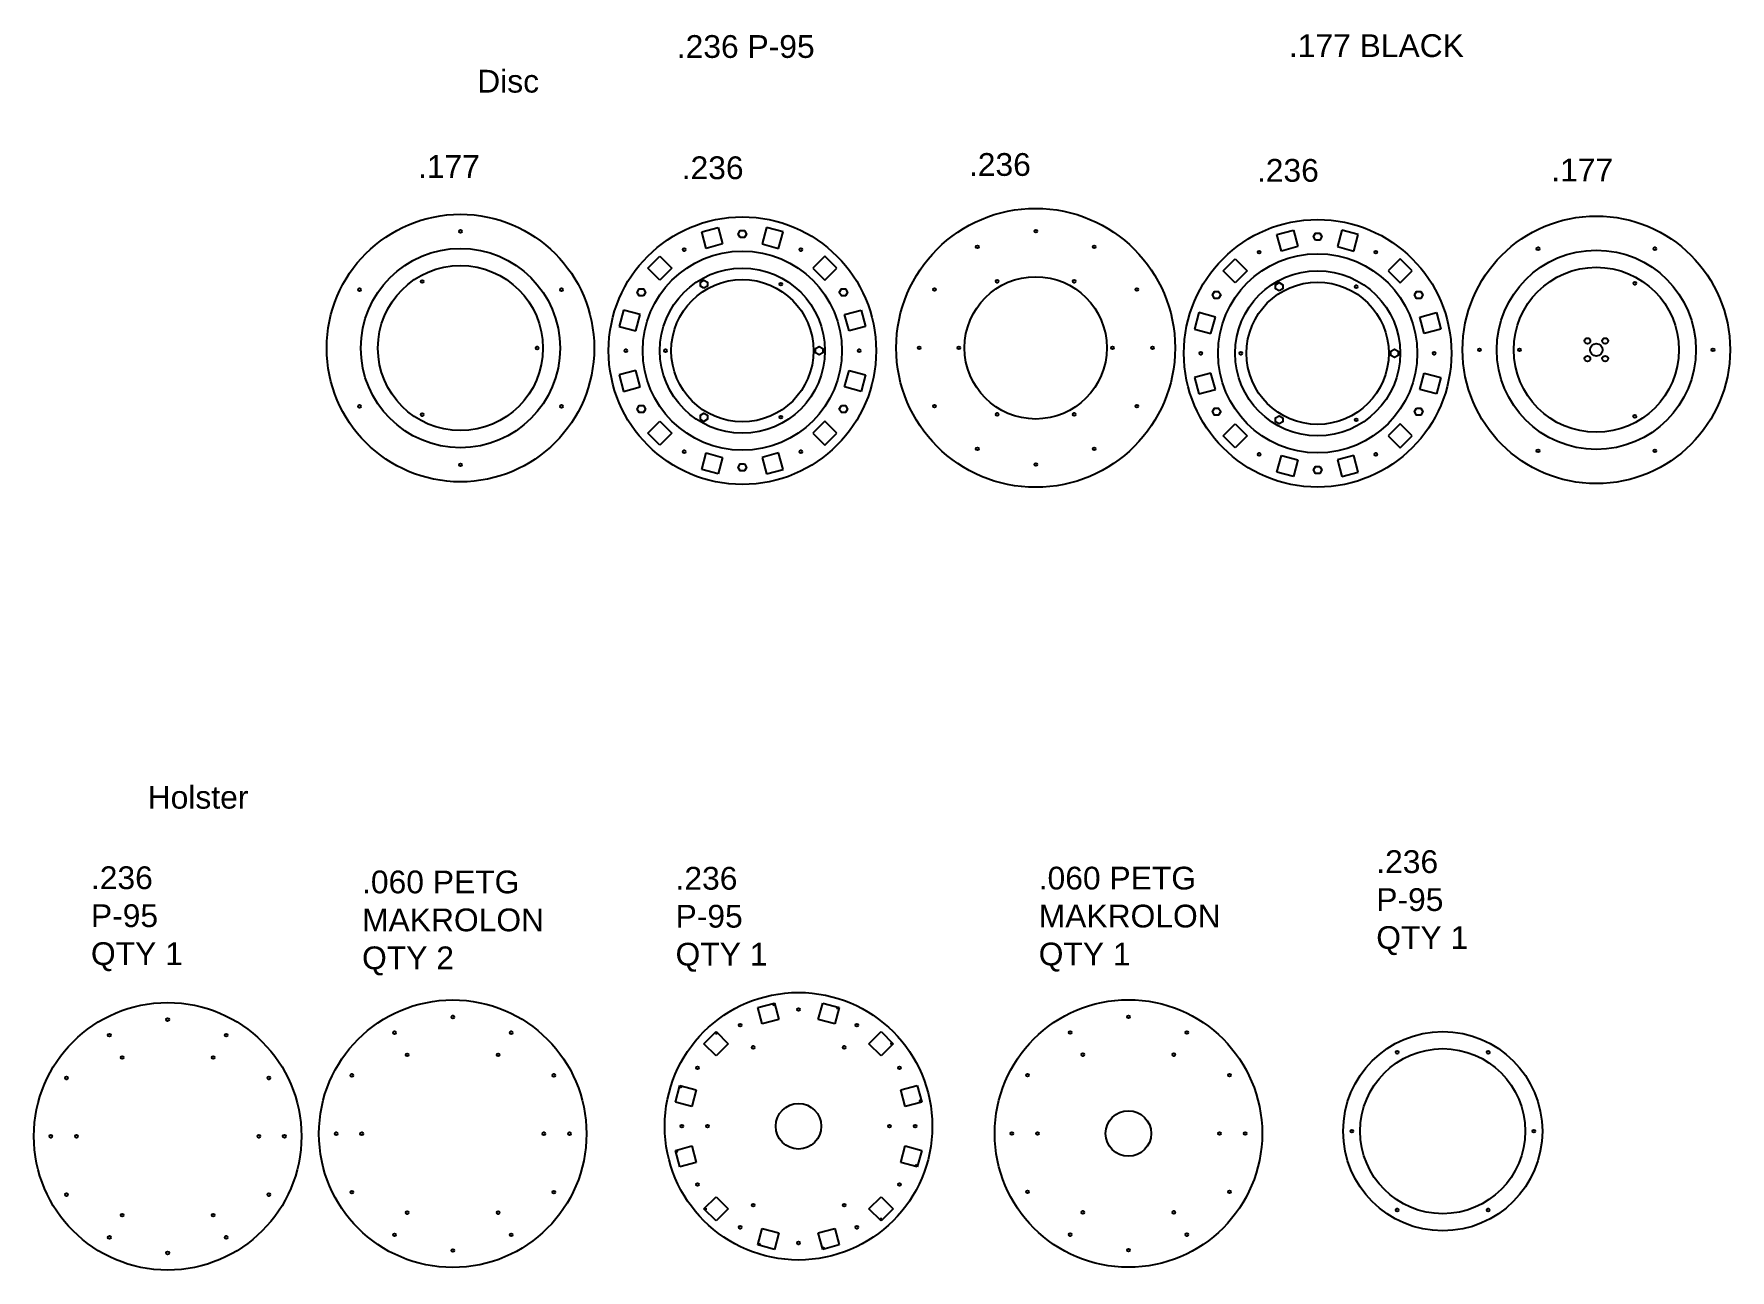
# Model space of a CAD drawing. Header units: inches. Extents: x -11.6 to 62.9, y -33.2 to 21.1.
import ezdxf

# ---------------------------------------------------------------- set-up
doc = ezdxf.new("R2010")
doc.units = ezdxf.units.IN
doc.header["$MEASUREMENT"] = 0
doc.styles.get("Standard").update_dxf_attribs({"font": 'arial.ttf'})

# ---------------------------------------------------------------- blocks, each defined once
blk = doc.blocks.new('*U1')
blk.add_circle((0, 0), 0.125)
blk = doc.blocks.new('*U2')
at = {"color": 0, "linetype": 'ByBlock', "lineweight": -2}
for p, rotation in [((56.7, 8.095), 180), ((56.15, 7.545), 270), ((57.25, 7.545), 90)]:
    blk.add_blockref('*U1', p, dxfattribs=dict(at, rotation=rotation))
blk.add_blockref('*U1', (56.7, 6.995), dxfattribs=at)

msp = doc.modelspace()

# ---------------------------------------------------------------- linework, layer by layer
for p, q in [((17.729, 12.382), (18.454, 12.576)), ((17.923, 11.658), (17.729, 12.382)), ((18.454, 12.576), (18.648, 11.852)), ((20.576, 12.576), (20.382, 11.852)), ((21.301, 12.382), (20.576, 12.576)), ((21.107, 11.658), (21.301, 12.382)), ((42.998, 12.268), (43.723, 12.462)), ((43.192, 11.544), (42.998, 12.268)), ((43.723, 12.462), (43.917, 11.738)), ((45.845, 12.462), (45.651, 11.738)), ((46.57, 12.268), (45.845, 12.462)), ((46.376, 11.544), (46.57, 12.268)), ((15.361, 10.79), (15.891, 11.321)), ((15.891, 11.321), (16.421, 10.79)), ((18.648, 11.852), (17.923, 11.658)), ((20.382, 11.852), (21.107, 11.658)), ((23.139, 11.321), (22.609, 10.79)), ((23.669, 10.79), (23.139, 11.321)), ((40.63, 10.676), (41.16, 11.207)), ((41.16, 11.207), (41.69, 10.676)), ((43.917, 11.738), (43.192, 11.544)), ((45.651, 11.738), (46.376, 11.544)), ((48.408, 11.207), (47.878, 10.676)), ((48.938, 10.676), (48.408, 11.207)), ((15.891, 10.26), (15.361, 10.79)), ((16.421, 10.79), (15.891, 10.26)), ((22.609, 10.79), (23.139, 10.26)), ((23.139, 10.26), (23.669, 10.79)), ((41.16, 10.146), (40.63, 10.676)), ((41.69, 10.676), (41.16, 10.146)), ((47.878, 10.676), (48.408, 10.146)), ((48.408, 10.146), (48.938, 10.676)), ((14.299, 8.952), (14.105, 8.228)), ((15.024, 8.758), (14.299, 8.952)), ((24.006, 8.758), (24.73, 8.952)), ((24.73, 8.952), (24.925, 8.228)), ((14.105, 8.228), (14.83, 8.034)), ((14.83, 8.034), (15.024, 8.758)), ((24.2, 8.034), (24.006, 8.758)), ((24.925, 8.228), (24.2, 8.034)), ((39.569, 8.838), (39.374, 8.114)), ((40.293, 8.644), (39.569, 8.838)), ((40.099, 7.92), (40.293, 8.644)), ((49.275, 8.644), (50, 8.838)), ((49.469, 7.92), (49.275, 8.644)), ((50, 8.838), (50.194, 8.114)), ((39.374, 8.114), (40.099, 7.92)), ((50.194, 8.114), (49.469, 7.92)), ((14.83, 6.299), (14.105, 6.105)), ((14.105, 6.105), (14.299, 5.381)), ((15.024, 5.575), (14.83, 6.299)), ((24.006, 5.575), (24.2, 6.299)), ((24.2, 6.299), (24.925, 6.105)), ((24.925, 6.105), (24.73, 5.381)), ((40.099, 6.185), (39.374, 5.991)), ((39.374, 5.991), (39.569, 5.267)), ((40.293, 5.461), (40.099, 6.185)), ((49.275, 5.461), (49.469, 6.185)), ((49.469, 6.185), (50.194, 5.991)), ((50.194, 5.991), (50, 5.267)), ((14.299, 5.381), (15.024, 5.575)), ((24.73, 5.381), (24.006, 5.575)), ((39.569, 5.267), (40.293, 5.461)), ((50, 5.267), (49.275, 5.461)), ((15.361, 3.542), (15.891, 4.073)), ((15.891, 4.073), (16.421, 3.542)), ((23.139, 4.073), (22.609, 3.542)), ((23.669, 3.542), (23.139, 4.073)), ((40.63, 3.429), (41.16, 3.959)), ((41.16, 3.959), (41.69, 3.429)), ((48.408, 3.959), (47.878, 3.429)), ((48.938, 3.429), (48.408, 3.959)), ((15.891, 3.012), (15.361, 3.542)), ((16.421, 3.542), (15.891, 3.012)), ((22.609, 3.542), (23.139, 3.012)), ((23.139, 3.012), (23.669, 3.542)), ((41.16, 2.898), (40.63, 3.429)), ((41.69, 3.429), (41.16, 2.898)), ((47.878, 3.429), (48.408, 2.898)), ((48.408, 2.898), (48.938, 3.429)), ((17.729, 1.951), (17.923, 2.675)), ((17.923, 2.675), (18.648, 2.481)), ((18.648, 2.481), (18.454, 1.757)), ((21.107, 2.675), (20.382, 2.481)), ((20.382, 2.481), (20.576, 1.757)), ((21.301, 1.951), (21.107, 2.675)), ((42.998, 1.837), (43.192, 2.561)), ((43.192, 2.561), (43.917, 2.367)), ((43.917, 2.367), (43.723, 1.643)), ((46.376, 2.561), (45.651, 2.367)), ((45.651, 2.367), (45.845, 1.643)), ((46.57, 1.837), (46.376, 2.561)), ((18.454, 1.757), (17.729, 1.951)), ((20.576, 1.757), (21.301, 1.951)), ((43.723, 1.643), (42.998, 1.837)), ((45.845, 1.643), (46.57, 1.837)), ((20.196, -21.679), (20.92, -21.485)), ((20.921, -21.485), (20.855, -21.6)), ((20.921, -21.485), (21.115, -22.209)), ((22.849, -22.209), (23.043, -21.485)), ((23.043, -21.485), (23.767, -21.679)), ((20.391, -22.404), (20.196, -21.679)), ((21.115, -22.209), (20.391, -22.404)), ((23.574, -22.404), (22.849, -22.209)), ((23.768, -21.679), (23.574, -22.404)), ((23.768, -21.679), (23.653, -21.745)), ((17.828, -23.271), (18.358, -22.741)), ((18.358, -22.74), (18.889, -23.271)), ((18.358, -22.74), (18.358, -22.873)), ((25.076, -23.271), (25.606, -22.74)), ((25.606, -22.74), (26.136, -23.27)), ((18.358, -23.801), (17.828, -23.271)), ((18.889, -23.271), (18.358, -23.801)), ((25.606, -23.801), (25.076, -23.271)), ((26.136, -23.271), (25.606, -23.801)), ((26.136, -23.271), (26.004, -23.271)), ((16.573, -25.833), (16.766, -25.11)), ((16.767, -25.109), (17.491, -25.303)), ((16.767, -25.109), (16.833, -25.224)), ((17.491, -25.303), (17.297, -26.027)), ((26.473, -25.303), (27.198, -25.109)), ((26.667, -26.027), (26.473, -25.303)), ((27.198, -25.109), (27.392, -25.832)), ((17.297, -26.027), (16.573, -25.833)), ((27.392, -25.833), (26.667, -26.027)), ((27.392, -25.833), (27.277, -25.767)), ((16.573, -27.956), (17.297, -27.762)), ((16.573, -27.956), (16.687, -28.022)), ((16.767, -28.68), (16.573, -27.957)), ((17.297, -27.762), (17.491, -28.486)), ((26.473, -28.486), (26.667, -27.762)), ((26.667, -27.762), (27.392, -27.956)), ((27.392, -27.956), (27.198, -28.679)), ((17.491, -28.486), (16.767, -28.68)), ((27.198, -28.68), (26.473, -28.486)), ((27.198, -28.68), (27.131, -28.566)), ((17.828, -30.519), (18.358, -29.988)), ((17.828, -30.519), (17.96, -30.519)), ((18.358, -31.049), (17.829, -30.519)), ((18.358, -29.988), (18.889, -30.519)), ((18.889, -30.519), (18.358, -31.049)), ((25.076, -30.519), (25.606, -29.988)), ((25.606, -31.049), (25.076, -30.519)), ((25.606, -29.988), (26.136, -30.519)), ((26.136, -30.519), (25.607, -31.048)), ((25.606, -31.049), (25.606, -30.916)), ((20.196, -32.11), (20.391, -31.386)), ((20.391, -31.386), (21.115, -31.58)), ((21.115, -31.58), (20.921, -32.304)), ((22.849, -31.58), (23.574, -31.386)), ((23.043, -32.304), (22.849, -31.58)), ((23.574, -31.386), (23.768, -32.11)), ((20.196, -32.11), (20.311, -32.044)), ((20.921, -32.304), (20.197, -32.11)), ((23.043, -32.304), (23.11, -32.189)), ((23.768, -32.11), (23.044, -32.304))]:
    msp.add_line(p, q)
for points in [[(19.425, 12.135), (19.335, 12.291), (19.425, 12.448), (19.605, 12.448), (19.695, 12.291), (19.605, 12.135)], [(44.694, 12.021), (44.604, 12.177), (44.694, 12.334), (44.874, 12.334), (44.964, 12.177), (44.874, 12.021)], [(15.167, 9.573), (14.986, 9.573), (14.896, 9.729), (14.986, 9.885), (15.167, 9.885), (15.257, 9.729)], [(17.827, 9.909), (17.671, 9.999), (17.671, 10.179), (17.827, 10.27), (17.984, 10.179), (17.984, 9.999)], [(23.773, 9.729), (23.863, 9.885), (24.044, 9.885), (24.134, 9.729), (24.044, 9.573), (23.863, 9.573)], [(40.436, 9.459), (40.255, 9.459), (40.165, 9.615), (40.255, 9.771), (40.436, 9.771), (40.526, 9.615)], [(43.097, 9.795), (42.94, 9.885), (42.94, 10.065), (43.097, 10.156), (43.253, 10.065), (43.253, 9.885)], [(49.042, 9.615), (49.132, 9.771), (49.313, 9.771), (49.403, 9.615), (49.313, 9.459), (49.132, 9.459)], [(22.734, 7.257), (22.89, 7.347), (23.046, 7.257), (23.046, 7.076), (22.89, 6.986), (22.734, 7.076)], [(48.003, 7.143), (48.159, 7.233), (48.315, 7.143), (48.315, 6.962), (48.159, 6.872), (48.003, 6.962)], [(15.257, 4.604), (15.167, 4.448), (14.986, 4.448), (14.896, 4.604), (14.986, 4.76), (15.167, 4.76)], [(23.863, 4.76), (24.044, 4.76), (24.134, 4.604), (24.044, 4.448), (23.863, 4.448), (23.773, 4.604)], [(40.526, 4.49), (40.436, 4.334), (40.255, 4.334), (40.165, 4.49), (40.255, 4.646), (40.436, 4.646)], [(49.132, 4.646), (49.313, 4.646), (49.403, 4.49), (49.313, 4.334), (49.132, 4.334), (49.042, 4.49)], [(17.984, 4.334), (17.984, 4.153), (17.827, 4.063), (17.671, 4.153), (17.671, 4.334), (17.827, 4.424)], [(43.253, 4.22), (43.253, 4.039), (43.097, 3.949), (42.94, 4.039), (42.94, 4.22), (43.097, 4.31)], [(19.605, 2.198), (19.695, 2.041), (19.605, 1.885), (19.425, 1.885), (19.335, 2.041), (19.425, 2.198)], [(44.874, 2.084), (44.964, 1.927), (44.874, 1.771), (44.694, 1.771), (44.604, 1.927), (44.694, 2.084)]]:
    msp.add_lwpolyline(points, close=True)
for centre, radius in [((32.399, 7.291), 6.125), ((7.131, 7.281), 5.875), ((19.515, 7.166), 5.875), ((44.784, 7.052), 5.875), ((57.026, 7.206), 5.875), ((7.131, 12.406), 0.0625), ((32.399, 12.416), 0.0625), ((7.131, 7.281), 4.375), ((19.515, 7.166), 4.375), ((16.952, 11.605), 0.0625), ((22.077, 11.605), 0.0625), ((29.836, 11.73), 0.0625), ((34.961, 11.73), 0.0625), ((44.784, 7.052), 4.375), ((42.222, 11.491), 0.0625), ((47.347, 11.491), 0.0625), ((57.026, 7.206), 4.375), ((54.464, 11.644), 0.0625), ((59.589, 11.644), 0.0625), ((7.131, 7.281), 3.625), ((19.515, 7.166), 3.625), ((44.784, 7.052), 3.625), ((57.026, 7.206), 3.625), ((2.692, 9.844), 0.0625), ((5.443, 10.204), 0.0625), ((11.569, 9.844), 0.0625), ((19.515, 7.166), 3.125), ((21.202, 10.089), 0.0625), ((27.96, 9.854), 0.0625), ((32.399, 7.291), 3.125), ((30.711, 10.214), 0.0625), ((34.086, 10.214), 0.0625), ((36.837, 9.854), 0.0625), ((44.784, 7.052), 3.125), ((46.472, 9.975), 0.0625), ((58.714, 10.128), 0.0625), ((57.026, 7.206), 0.275), ((10.506, 7.281), 0.0625), ((14.39, 7.166), 0.0625), ((16.14, 7.166), 0.0625), ((24.64, 7.166), 0.0625), ((27.274, 7.291), 0.0625), ((29.024, 7.291), 0.0625), ((35.774, 7.291), 0.0625), ((37.524, 7.291), 0.0625), ((39.659, 7.052), 0.0625), ((41.409, 7.052), 0.0625), ((49.909, 7.052), 0.0625), ((51.901, 7.206), 0.0625), ((53.651, 7.206), 0.0625), ((62.151, 7.206), 0.0625), ((2.692, 4.719), 0.0625), ((11.569, 4.719), 0.0625), ((27.96, 4.729), 0.0625), ((36.837, 4.729), 0.0625), ((5.443, 4.358), 0.0625), ((21.202, 4.244), 0.0625), ((30.711, 4.369), 0.0625), ((34.086, 4.369), 0.0625), ((46.472, 4.13), 0.0625), ((58.714, 4.283), 0.0625), ((16.952, 2.728), 0.0625), ((22.077, 2.728), 0.0625), ((29.836, 2.853), 0.0625), ((34.961, 2.853), 0.0625), ((42.222, 2.614), 0.0625), ((47.347, 2.614), 0.0625), ((54.464, 2.767), 0.0625), ((59.589, 2.767), 0.0625), ((7.131, 2.156), 0.0625), ((32.399, 2.166), 0.0625), ((-5.73, -27.337), 5.875), ((6.792, -27.224), 5.875), ((21.982, -26.895), 5.875), ((36.473, -27.215), 5.875), ((-5.73, -22.212), 0.0625), ((6.792, -22.099), 0.0625), ((21.982, -21.77), 0.0625), ((36.473, -22.09), 0.0625), ((-8.292, -22.898), 0.0625), ((-3.167, -22.898), 0.0625), ((4.23, -22.786), 0.0625), ((9.355, -22.786), 0.0625), ((19.42, -22.456), 0.0625), ((24.545, -22.456), 0.0625), ((33.911, -22.777), 0.0625), ((39.036, -22.777), 0.0625), ((50.28, -27.113), 4.375), ((-7.73, -23.873), 0.0625), ((-7.73, -23.873), 0.0625), ((-3.73, -23.873), 0.0625), ((-3.73, -23.873), 0.0625), ((4.792, -23.76), 0.0625), ((4.792, -23.76), 0.0625), ((8.792, -23.76), 0.0625), ((8.792, -23.76), 0.0625), ((19.982, -23.431), 0.0625), ((19.982, -23.431), 0.0625), ((23.982, -23.431), 0.0625), ((23.982, -23.431), 0.0625), ((34.473, -23.751), 0.0625), ((38.473, -23.751), 0.0625), ((50.28, -27.113), 3.625), ((48.28, -23.649), 0.0625), ((52.28, -23.649), 0.0625), ((17.544, -24.332), 0.0625), ((26.421, -24.332), 0.0625), ((-10.168, -24.774), 0.0625), ((-1.291, -24.774), 0.0625), ((2.354, -24.662), 0.0625), ((11.231, -24.662), 0.0625), ((32.035, -24.653), 0.0625), ((40.912, -24.653), 0.0625), ((21.982, -26.895), 1), ((36.473, -27.215), 1), ((-10.855, -27.337), 0.0625), ((-9.73, -27.337), 0.0625), ((-9.73, -27.337), 0.0625), ((-1.73, -27.337), 0.0625), ((-1.73, -27.337), 0.0625), ((-0.605, -27.337), 0.0625), ((1.667, -27.224), 0.0625), ((2.792, -27.224), 0.0625), ((2.792, -27.224), 0.0625), ((10.792, -27.224), 0.0625), ((10.792, -27.224), 0.0625), ((11.917, -27.224), 0.0625), ((16.857, -26.895), 0.0625), ((17.982, -26.895), 0.0625), ((17.982, -26.895), 0.0625), ((25.982, -26.895), 0.0625), ((25.982, -26.895), 0.0625), ((27.107, -26.895), 0.0625), ((31.348, -27.215), 0.0625), ((32.473, -27.215), 0.0625), ((40.473, -27.215), 0.0625), ((41.598, -27.215), 0.0625), ((46.28, -27.113), 0.0625), ((54.28, -27.113), 0.0625), ((2.354, -29.787), 0.0625), ((11.231, -29.787), 0.0625), ((17.544, -29.457), 0.0625), ((26.421, -29.457), 0.0625), ((32.035, -29.778), 0.0625), ((40.912, -29.778), 0.0625), ((-10.168, -29.899), 0.0625), ((-1.291, -29.899), 0.0625), ((19.982, -30.359), 0.0625), ((19.982, -30.359), 0.0625), ((23.982, -30.359), 0.0625), ((23.982, -30.359), 0.0625), ((48.28, -30.577), 0.0625), ((52.28, -30.577), 0.0625), ((-7.73, -30.801), 0.0625), ((-7.73, -30.801), 0.0625), ((-3.73, -30.801), 0.0625), ((-3.73, -30.801), 0.0625), ((4.792, -30.688), 0.0625), ((4.792, -30.688), 0.0625), ((8.792, -30.688), 0.0625), ((8.792, -30.688), 0.0625), ((19.42, -31.333), 0.0625), ((24.545, -31.333), 0.0625), ((34.473, -30.679), 0.0625), ((38.473, -30.679), 0.0625), ((-8.292, -31.775), 0.0625), ((-3.167, -31.775), 0.0625), ((4.23, -31.663), 0.0625), ((9.355, -31.663), 0.0625), ((21.982, -32.02), 0.0625), ((33.911, -31.654), 0.0625), ((39.036, -31.654), 0.0625), ((-5.73, -32.462), 0.0625), ((6.792, -32.349), 0.0625), ((36.473, -32.34), 0.0625)]:
    msp.add_circle(centre, radius)

# ---------------------------------------------------------------- block references
at = {"rotation": 45}
msp.add_blockref('*U2', (22.268, -38.222), dxfattribs=at)

# ---------------------------------------------------------------- texts
at = {"char_height": 1, "attachment_point": 1}
for s, width, gutter_width, heights, insert in [('.236 P-95', 43.02946, 4.74, [4.762], (16.633, 21.025)), ('.177 BLACK', 43.02946, 4.74, [4.762], (43.522, 21.063)), ('Disc', 43.02946, 4.74, [4.762], (7.868, 19.502)), ('.177', 9.7527, 1, [1.201], (5.264, 15.755)), ('.177', 9.7527, 1, [1.201], (55.046, 15.605)), ('Holster', 43.02946, 4.74, [4.762], (-6.608, -11.946)), ('.236\\PP-95\\PQTY 1', 9.7527, 1, [6.587], (47.359, -14.774)), ('.236\\PP-95\\PQTY 1', 9.7527, 1, [6.587], (-9.101, -15.481)), ('.236\\PP-95\\PQTY 1', 9.7527, 1, [6.587], (16.58, -15.505)), ('.060 PETG MAKROLON\\PQTY 1', 9.7527, 1, [5.683], (32.532, -15.497)), ('.060 PETG MAKROLON\\PQTY 2', 9.7527, 1, [5.683], (2.809, -15.666))]:
    msp.add_mtext_dynamic_manual_height_columns(s, width=width, gutter_width=gutter_width, heights=heights, dxfattribs=dict(at, insert=insert))
note = msp.add_mtext_dynamic_manual_height_columns('.236\\P', width=9.7527, gutter_width=1, heights=[1.201, 0], dxfattribs=dict(insert=(16.849, 15.7), char_height=1, attachment_point=1))
note = msp.add_mtext_dynamic_manual_height_columns('.236\\P', width=9.7527, gutter_width=1, heights=[1.201, 0], dxfattribs=dict(insert=(29.467, 15.844), char_height=1, attachment_point=1))
note = msp.add_mtext_dynamic_manual_height_columns('.236\\P', width=9.7527, gutter_width=1, heights=[1.201, 0], dxfattribs=dict(insert=(42.118, 15.586), char_height=1, attachment_point=1))

doc.saveas('drawing.dxf')
